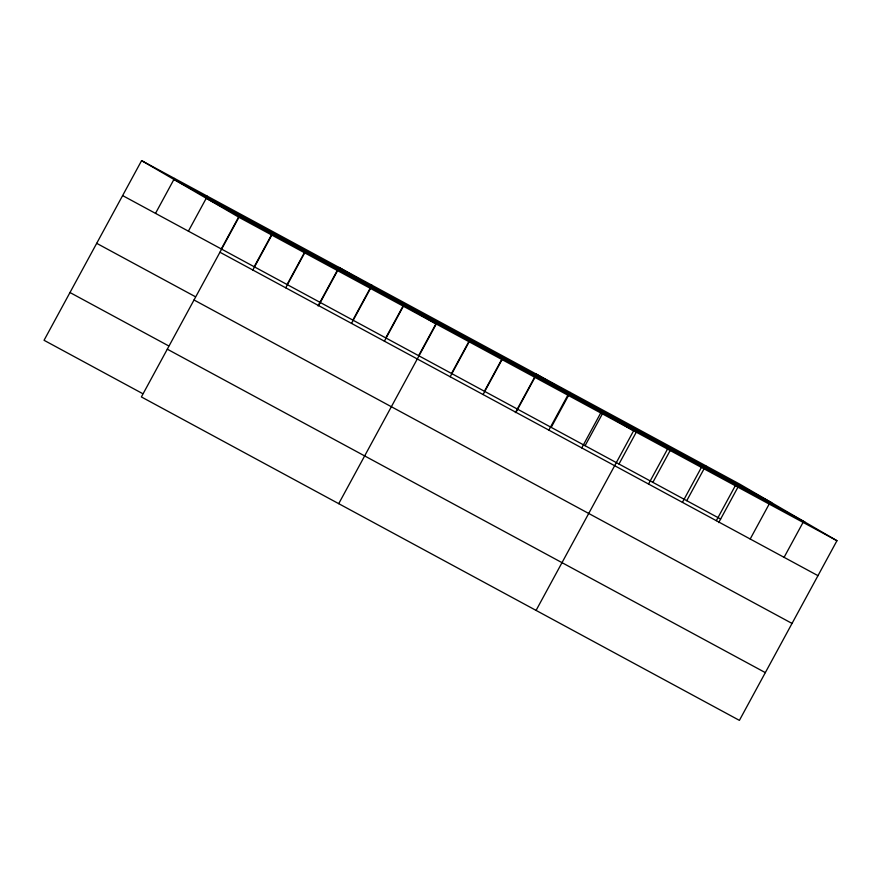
<?xml version="1.0" encoding="UTF-8"?>
<svg xmlns="http://www.w3.org/2000/svg" width="881" height="881" viewBox="0 0 881 881"><rect width="100%" height="100%" fill="white"/><g stroke="black" fill="none" stroke-linecap="round" stroke-linejoin="round"><path stroke-width="1.32" d="M141.599 160.628L238.927 217.288L141.378 396.935L739.401 720.372L836.95 540.714L739.622 484.065L141.599 160.628L44.05 340.286L142.722 393.653M155.508 213.367L174.482 178.414M188.402 231.152L207.376 196.199M221.296 248.949L238.96 216.407M254.18 266.734L271.855 234.192M252.836 270.026L271.811 235.073M287.074 284.53L304.738 251.977M285.73 287.812L304.705 252.858M318.019 305.894L337.632 269.773M318.625 305.608L337.599 270.654M352.852 320.1L371.837 285.147M351.508 323.393L370.494 288.439M385.746 337.897L403.421 305.344M384.402 341.178L403.377 306.225M418.64 355.682L436.304 323.14M338.722 503.668L436.271 324.021L338.943 267.361M451.535 373.467L469.199 340.925M450.18 376.76L469.166 341.806M484.418 391.263L502.093 358.71M483.074 394.545L502.06 359.591M515.374 412.627L534.987 376.506M515.969 412.341L534.943 377.387M548.863 430.126L567.838 395.173M551.198 427.373L570.183 392.419M581.746 447.911L600.732 412.958M585.094 445.698L602.758 413.156M536.077 610.401L633.626 430.754L536.298 374.095M618.98 464.034L636.644 431.492M648.526 484.032L667.512 449.079M652.865 482.359L670.54 449.817M682.423 502.357L701.397 467.404M686.751 500.683L705.736 465.73M716.308 520.693L735.283 485.739M718.698 522.598L738.311 486.477M750.194 539.018L769.179 504.064M784.079 557.343L803.065 522.389M173.711 179.328L771.745 502.754M206.804 198.588L804.827 522.026M238.927 217.288L836.95 540.714M122.613 195.582L720.647 519.019M219.942 252.241L817.975 575.667M96.69 243.332L195.362 296.699M194.018 299.992L792.041 623.429M69.973 292.525L168.656 345.892M167.302 349.184L765.336 672.621"/></g></svg>
